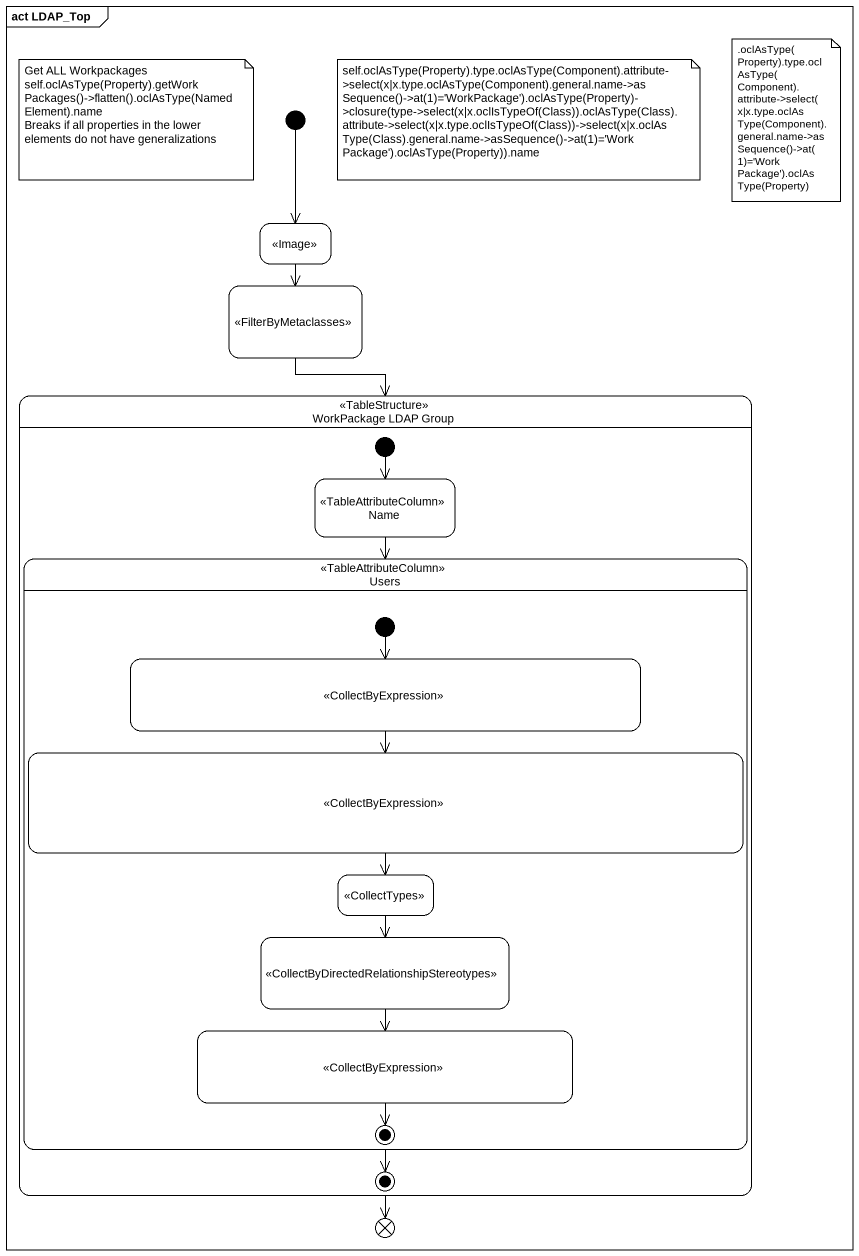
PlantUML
@startuml
mainframe act LDAP_Top
hide empty description
state " " as state1 <<Image>>
state " " as state2 <<FilterByMetaclasses>>
state "WorkPackage LDAP Group" as WorkPackage_LDAP_Group <<TableStructure>> {
  state Name <<TableAttributeColumn>>
  state Users <<TableAttributeColumn>> {
    state " " as state3 <<CollectByExpression>>
    state " " as state4 <<CollectByExpression>>
    state " " as state5 <<CollectTypes>>
    state " " as state6 <<CollectByDirectedRelationshipStereotypes>>
    state " " as state7 <<CollectByExpression>>
    [*] --> state3
    state7 --> [*]
  }
  [*] --> Name
  Users --> [*]
}
state flowfinal1 <<end>>
[*] --> state1
state1 --> state2
state2 --> WorkPackage_LDAP_Group
WorkPackage_LDAP_Group --> flowfinal1
Name --> Users
state3 --> state4
state4 --> state5
state5 --> state6
state6 --> state7
note as N1
  .oclAsType(Property).type.oclAsType(Component).attribute->select(x|x.type.oclAsType(Component).general.name->asSequence()->at(1)='WorkPackage').oclAsType(Property)
end note
note as N2
  Get ALL Workpackages
  self.oclAsType(Property).getWorkPackages()->flatten().oclAsType(NamedElement).name
  Breaks if all properties in the lower elements do not have generalizations
end note
note as N3
  self.oclAsType(Property).type.oclAsType(Component).attribute->select(x|x.type.oclAsType(Component).general.name->asSequence()->at(1)='WorkPackage').oclAsType(Property)->closure(type->select(x|x.oclIsTypeOf(Class)).oclAsType(Class).attribute->select(x|x.type.oclIsTypeOf(Class))->select(x|x.oclAsType(Class).general.name->asSequence()->at(1)='WorkPackage').oclAsType(Property)).name
end note
@enduml
